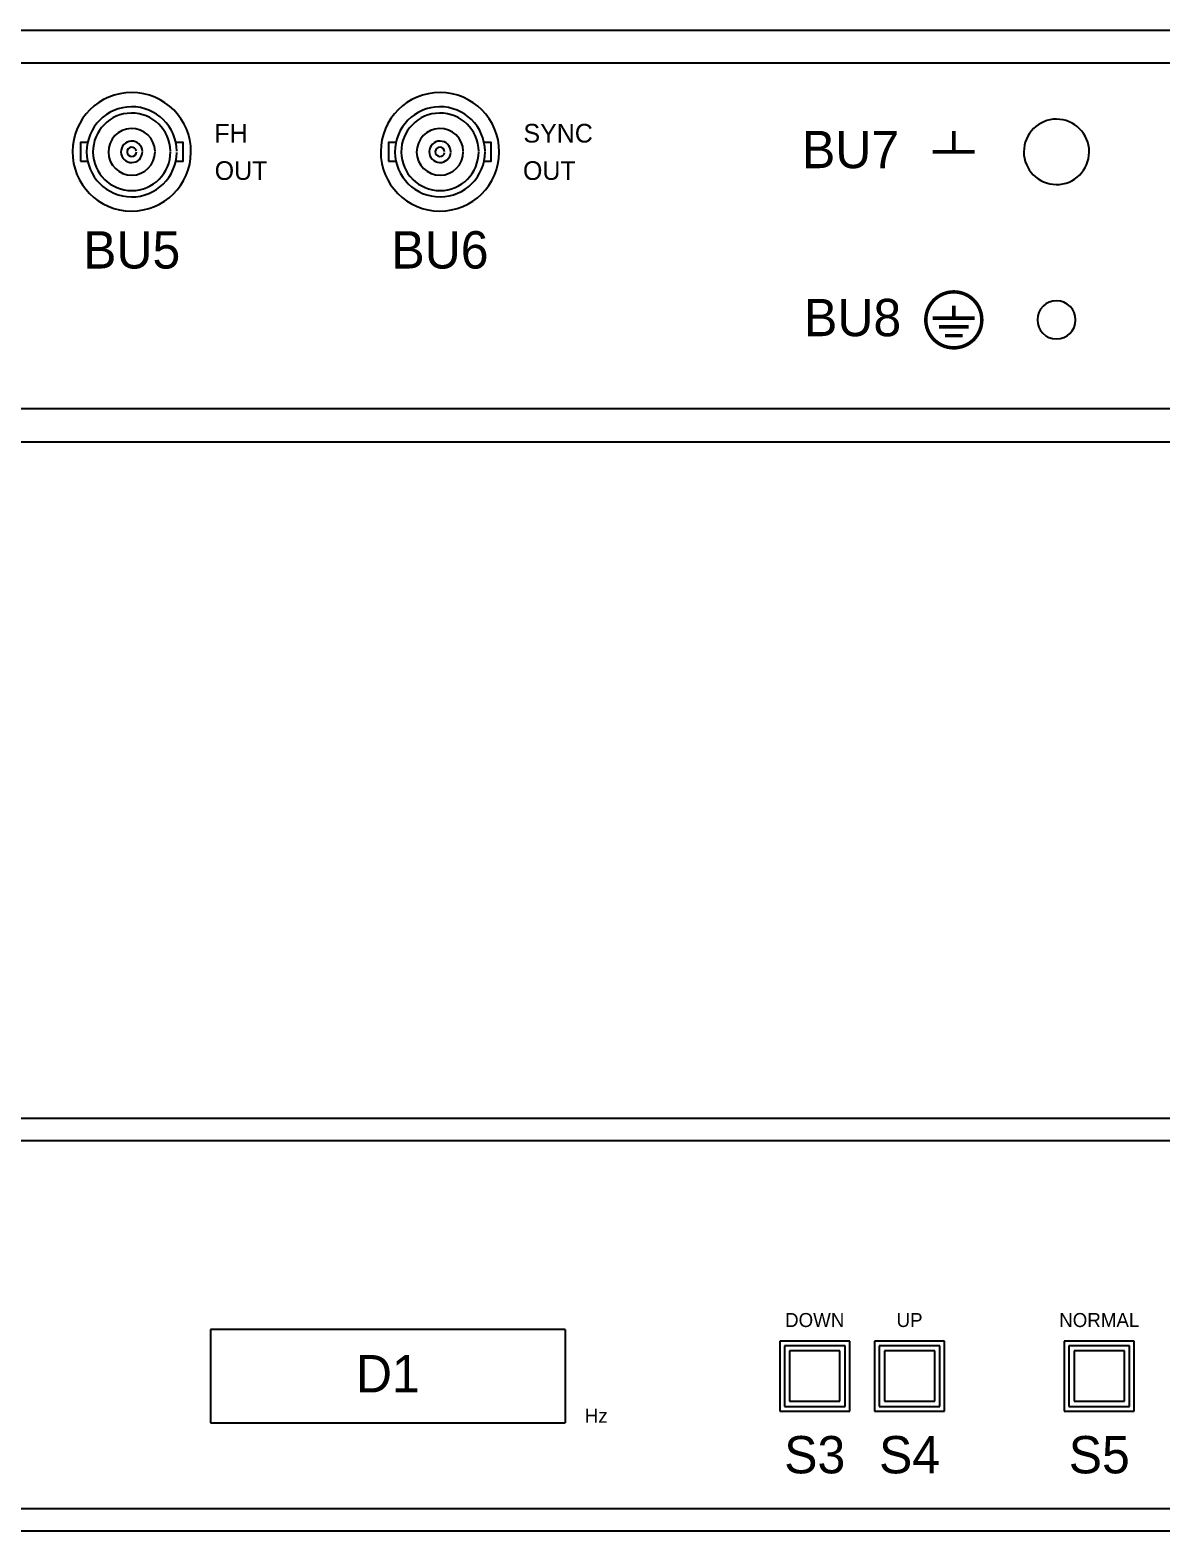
# Model space of a CAD drawing. Extents: x 8 to 490, y 62 to 222.
# Drawn here: x 251.8 to 373, y 61.6 to 222.4 of the extents above; entities that cross this region are included whole.
import ezdxf
from ezdxf.enums import TextEntityAlignment as Align

# ---------------------------------------------------------------- set-up
doc = ezdxf.new("R2010")
doc.units = 0
for name, color, linetype in [('KOMPONENT', 10, 'CONTINUOUS'), ('SERVICE-1', 5, 'CONTINUOUS'), ('TEKST', 7, 'CONTINUOUS')]:
    doc.layers.add(name, color=color, linetype=linetype)

msp = doc.modelspace()

# ---------------------------------------------------------------- linework, layer by layer
at = {"layer": 'KOMPONENT', "color": 0}
for p, q in [((461.5, 218.8438356164384), (38.5, 218.8438356164384)), ((38.5, 181.8438356164384), (461.5, 181.8438356164384)), ((461, 105.8), (38, 105.8)), ((461, 103.4), (38, 103.4)), ((271.15, 83.20000000000002), (271.15, 73.20000000000002)), ((309.13, 83.20000000000002), (271.15, 83.20000000000002)), ((309.13, 83.20000000000002), (309.13, 73.20000000000002)), ((339.61, 81.95000000000002), (332.11, 81.95000000000002)), ((332.11, 81.95000000000002), (332.11, 74.45000000000002)), ((339.11, 81.45000000000002), (332.61, 81.45000000000002)), ((332.61, 81.45000000000002), (332.61, 74.95000000000002)), ((338.56, 80.9), (333.16, 80.9)), ((333.16, 80.9), (333.16, 75.50000000000003)), ((338.56, 75.50000000000003), (338.56, 80.9)), ((339.11, 74.95000000000002), (339.11, 81.45000000000002)), ((339.61, 74.45000000000002), (339.61, 81.95000000000002)), ((342.27, 81.95000000000002), (342.27, 74.45000000000002)), ((349.77, 81.95000000000002), (342.27, 81.95000000000002)), ((342.77, 81.45000000000002), (342.77, 74.95000000000002)), ((349.27, 81.45000000000002), (342.77, 81.45000000000002)), ((343.3200000000001, 80.9), (343.3200000000001, 75.50000000000003)), ((348.72, 80.9), (343.3200000000001, 80.9)), ((348.72, 75.50000000000003), (348.72, 80.9)), ((349.27, 74.95000000000002), (349.27, 81.45000000000002)), ((349.77, 74.45000000000002), (349.77, 81.95000000000002)), ((370.09, 81.95000000000002), (362.59, 81.95000000000002)), ((362.59, 81.95000000000002), (362.59, 74.45000000000002)), ((369.59, 81.45000000000002), (363.09, 81.45000000000002)), ((363.09, 81.45000000000002), (363.09, 74.95000000000002)), ((369.04, 80.9), (363.64, 80.9)), ((363.64, 80.9), (363.64, 75.50000000000003)), ((369.04, 75.50000000000003), (369.04, 80.9)), ((369.59, 74.95000000000002), (369.59, 81.45000000000002)), ((370.09, 74.45000000000002), (370.09, 81.95000000000002)), ((332.11, 74.45000000000002), (339.61, 74.45000000000002)), ((332.61, 74.95000000000002), (339.11, 74.95000000000002)), ((333.16, 75.50000000000003), (338.56, 75.50000000000003)), ((342.27, 74.45000000000002), (349.77, 74.45000000000002)), ((342.77, 74.95000000000002), (349.27, 74.95000000000002)), ((343.3200000000001, 75.50000000000003), (348.72, 75.50000000000003)), ((362.59, 74.45000000000002), (370.09, 74.45000000000002)), ((363.09, 74.95000000000002), (369.59, 74.95000000000002)), ((363.64, 75.50000000000003), (369.04, 75.50000000000003)), ((271.15, 73.20000000000002), (309.13, 73.20000000000002)), ((38, 64), (461, 64)), ((38, 61.59999999999999), (461, 61.59999999999999))]:
    msp.add_line(p, q, dxfattribs=at)
for points in [[(38.5, 222.3938356164384), (461.5, 222.3938356164384)], [(38.5, 178.2938356164384), (461.5, 178.2938356164384)]]:
    msp.add_lwpolyline(points, dxfattribs=at)
at = {"layer": 'KOMPONENT', "color": 0, "linetype": 'CONTINUOUS'}
for points in [[(257.9797643067321, 210.3438356164384), (257.2, 210.3438356164384), (257.2, 208.3438356164384)], [(267.4202356932678, 208.3438356164384), (268.2, 208.3438356164384), (268.2, 210.3438356164384), (267.4202356932678, 210.3438356164384)], [(290.9997643067321, 210.3438356164384), (290.22, 210.3438356164384), (290.22, 208.3438356164384)], [(300.4402356932679, 208.3438356164384), (301.22, 208.3438356164384), (301.22, 210.3438356164384), (300.4402356932679, 210.3438356164384)], [(257.2, 208.3438356164384), (257.9797643067321, 208.3438356164384)], [(290.22, 208.3438356164384), (290.9997643067321, 208.3438356164384)]]:
    msp.add_lwpolyline(points, dxfattribs=at)
at = {"layer": 'KOMPONENT', "color": 0}
for centre, radius in [((262.7, 209.3438356164384), 6.349999999999994), ((295.72, 209.3438356164384), 6.349999999999994), ((361.76, 209.3438356164384), 3.499999999999997), ((361.76, 191.3438356164384), 2.049999999999998)]:
    msp.add_arc(centre, radius, 359.9999999999999, 359.5350080315859, dxfattribs=at)
at = {"layer": 'KOMPONENT', "color": 0, "linetype": 'CONTINUOUS'}
for centre, radius, start, end in [((262.7, 209.3438356164384), 4.825, 0.7952637181990125, 359.1673730293475), ((295.72, 209.3438356164384), 4.825, 0.6869197408564491, 0.0324289403692283), ((262.7, 209.3438356164384), 4.15, 0.9242709728844857, 359.9782829790772), ((295.72, 209.3438356164384), 4.15, 0.7990769768988684, 0.03692057173904992), ((262.7, 209.3438356164384), 2.5, 1.590925475978026, 359.9626126493715), ((295.72, 209.3438356164384), 2.5, 1.337871618387725, 0.06316830215698585), ((262.7, 209.3438356164384), 1.15, 3.420789517265013, 359.9195352245034), ((262.7, 209.3438356164384), 0.5, 8.523285061559909, 359.7982615410911), ((295.72, 209.3438356164384), 1.15, 0.1394026661163869, 357.3277282792721), ((295.72, 209.3438356164384), 0.5, 0.3515122272528254, 353.2876226028122)]:
    msp.add_arc(centre, radius, start, end, dxfattribs=at)
at = {"layer": 'TEKST', "color": 0, "const_width": 0.375}
for points in [[(350.76, 209.3438356164384), (350.76, 211.5632738298578)], [(348.51, 209.3438356164384), (353.01, 209.3438356164384)], [(350.7599999999996, 191.5285740719373), (350.7599999999996, 192.8469772829472)], [(348.5099999999996, 191.5285740719373), (353.0099999999996, 191.5285740719373)], [(349.1576627090386, 190.5910740719373), (352.3623372909606, 190.5910740719373)], [(349.8158839230988, 189.6535740719373), (351.7041160769004, 189.6535740719373)]]:
    msp.add_lwpolyline(points, dxfattribs=at)
msp.add_lwpolyline([(353.7599999999996, 191.343835616446, 738.7061684084106), (353.7599560188883, 191.3275910871034, 738.7061684084106)], format="xyb", dxfattribs=at)

# ---------------------------------------------------------------- texts
at = {"layer": 'SERVICE-1', "color": 0}
for s, p in [('BU7', (339.7011388830909, 207.5938356164384)), ('BU5', (262.6999999999999, 196.8438356164384)), ('BU6', (295.72, 196.8438356164384)), ('BU8', (339.9216113240358, 189.5938356164384)), ('D1', (290.14, 76.44999999999999)), ('S3', (335.86, 67.7728738881035)), ('S4', (346.02, 67.7728738881035)), ('S5', (366.34, 67.7728738881035))]:
    msp.add_text(s, height=4, dxfattribs=at).set_placement(p, align=Align.CENTER)
at = {"layer": 'TEKST', "color": 0}
for s, p in [('FH', (271.5480187333878, 210.3368666919915)), ('SYNC', (304.6636054088133, 210.3368666919915)), ('OUT', (271.5881955497961, 206.3368666919915)), ('OUT', (304.6102230650995, 206.3368666919915))]:
    msp.add_text(s, height=2, dxfattribs=at).set_placement(p)
at = {"layer": 'TEKST', "color": 0, "linetype": 'CONTINUOUS'}
for s, p in [('DOWN', (335.86, 83.44999999999999)), ('UP', (346.02, 83.44999999999999)), ('NORMAL', (366.34, 83.44999999999999)), ('Hz', (312.461968503937, 73.20000000000002))]:
    msp.add_text(s, height=1.5, dxfattribs=at).set_placement(p, align=Align.CENTER)

doc.saveas('drawing.dxf')
